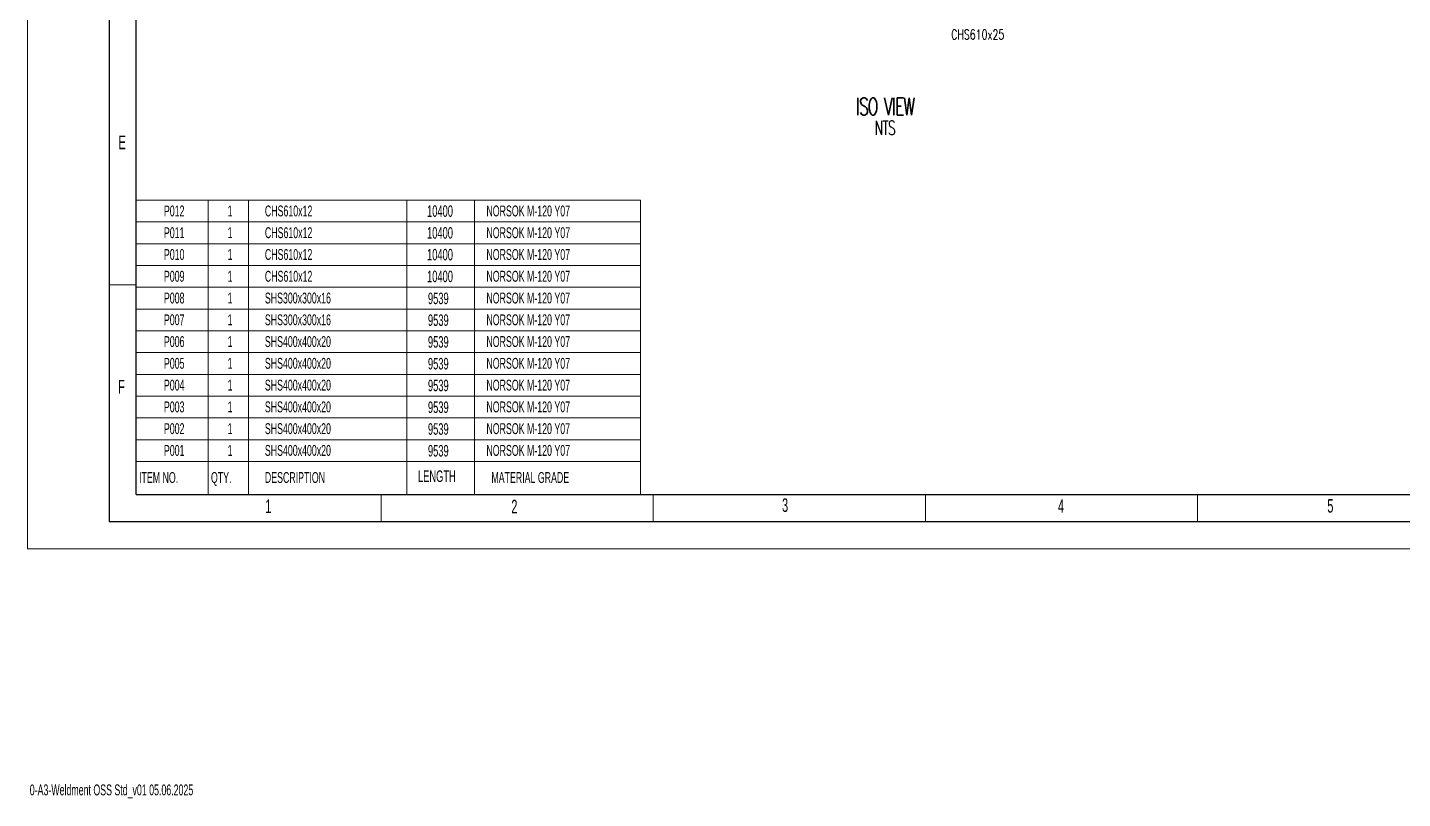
# Model space of a CAD drawing. Header units: millimetres. Extents: x 175738 to 196759, y -70231 to 13866.
# Drawn here: x 175759 to 188393, y -3416 to 3668 of the extents above; entities that cross this region are included whole.
import ezdxf

# ---------------------------------------------------------------- set-up
doc = ezdxf.new("R2010")
doc.units = ezdxf.units.MM
doc.layers.get('Defpoints').update_dxf_attribs({"color": 163, "lineweight": 0})
doc.layers.add('01-LIN-025-A', color=2, linetype='Continuous', lineweight=25)
doc.layers.add('34-TXT-018', color=1, linetype='Continuous', lineweight=13)
doc.layers.add('BORDER', color=7, linetype='Continuous')
doc.styles.add('MtXpl_Simplex_IV50', font='simplex_IV50.ttf')
doc.styles.add('NEW', font='romans.shx', dxfattribs={"width": 0.7})
doc.styles.add('SLDTEXTSTYLE0', font='TXT', dxfattribs={"width": 0.605})

msp = doc.modelspace()

# ---------------------------------------------------------------- linework, layer by layer
at = {"color": 0, "linetype": 'Continuous', "lineweight": 13}
for p, q in [((176758.75, 2080.77), (176758.75, 1880.77)), ((176758.75, 2080.77), (177419.3, 2080.77)), ((177419.3, 2080.77), (177419.3, 1880.77)), ((177419.3, 2080.77), (177789.86, 2080.77)), ((177789.86, 2080.77), (177789.86, 1880.77)), ((177789.86, 2080.77), (179243.05, 2080.77)), ((179243.05, 2080.77), (179243.05, 1880.77)), ((179243.05, 2080.77), (179865.33, 2080.77)), ((179865.33, 2080.77), (179865.33, 1880.77)), ((179865.33, 2080.77), (181390.87, 2080.77)), ((181390.87, 2080.77), (181390.87, 1880.77)), ((176758.75, 1880.77), (176758.75, 1680.77)), ((176758.75, 1880.77), (177419.3, 1880.77)), ((177419.3, 1880.77), (177419.3, 1680.77)), ((177419.3, 1880.77), (177789.86, 1880.77)), ((177789.86, 1880.77), (177789.86, 1680.77)), ((177789.86, 1880.77), (179243.05, 1880.77)), ((179243.05, 1880.77), (179243.05, 1680.77)), ((179243.05, 1880.77), (179865.33, 1880.77)), ((179865.33, 1880.77), (179865.33, 1680.77)), ((179865.33, 1880.77), (181390.87, 1880.77)), ((181390.87, 1880.77), (181390.87, 1680.77)), ((176758.75, 1680.77), (176758.75, 1480.77)), ((176758.75, 1680.77), (177419.3, 1680.77)), ((177419.3, 1680.77), (177419.3, 1480.77)), ((177419.3, 1680.77), (177789.86, 1680.77)), ((177789.86, 1680.77), (177789.86, 1480.77)), ((177789.86, 1680.77), (179243.05, 1680.77)), ((179243.05, 1680.77), (179243.05, 1480.77)), ((179243.05, 1680.77), (179865.33, 1680.77)), ((179865.33, 1680.77), (179865.33, 1480.77)), ((179865.33, 1680.77), (181390.87, 1680.77)), ((181390.87, 1680.77), (181390.87, 1480.77)), ((176758.75, 1480.77), (176758.75, 1280.77)), ((176758.75, 1480.77), (177419.3, 1480.77)), ((177419.3, 1480.77), (177419.3, 1280.77)), ((177419.3, 1480.77), (177789.86, 1480.77)), ((177789.86, 1480.77), (177789.86, 1280.77)), ((177789.86, 1480.77), (179243.05, 1480.77)), ((179243.05, 1480.77), (179243.05, 1280.77)), ((179243.05, 1480.77), (179865.33, 1480.77)), ((179865.33, 1480.77), (179865.33, 1280.77)), ((179865.33, 1480.77), (181390.87, 1480.77)), ((181390.87, 1480.77), (181390.87, 1280.77)), ((176758.75, 1280.77), (176758.75, 1080.77)), ((176758.75, 1280.77), (177419.3, 1280.77)), ((177419.3, 1280.77), (177419.3, 1080.77)), ((177419.3, 1280.77), (177789.86, 1280.77)), ((177789.86, 1280.77), (177789.86, 1080.77)), ((177789.86, 1280.77), (179243.05, 1280.77)), ((179243.05, 1280.77), (179243.05, 1080.77)), ((179243.05, 1280.77), (179865.33, 1280.77)), ((179865.33, 1280.77), (179865.33, 1080.77)), ((179865.33, 1280.77), (181390.87, 1280.77)), ((181390.87, 1280.77), (181390.87, 1080.77)), ((176758.75, 1080.77), (176758.75, 880.77)), ((176758.75, 1080.77), (177419.3, 1080.77)), ((177419.3, 1080.77), (177419.3, 880.77)), ((177419.3, 1080.77), (177789.86, 1080.77)), ((177789.86, 1080.77), (177789.86, 880.77)), ((177789.86, 1080.77), (179243.05, 1080.77)), ((179243.05, 1080.77), (179243.05, 880.77)), ((179243.05, 1080.77), (179865.33, 1080.77)), ((179865.33, 1080.77), (179865.33, 880.77)), ((179865.33, 1080.77), (181390.87, 1080.77)), ((181390.87, 1080.77), (181390.87, 880.77)), ((176758.75, 880.77), (176758.75, 680.77)), ((176758.75, 880.77), (177419.3, 880.77)), ((177419.3, 880.77), (177419.3, 680.77)), ((177419.3, 880.77), (177789.86, 880.77)), ((177789.86, 880.77), (177789.86, 680.77)), ((177789.86, 880.77), (179243.05, 880.77)), ((179243.05, 880.77), (179243.05, 680.77)), ((179243.05, 880.77), (179865.33, 880.77)), ((179865.33, 880.77), (179865.33, 680.77)), ((179865.33, 880.77), (181390.87, 880.77)), ((181390.87, 880.77), (181390.87, 680.77)), ((176758.75, 680.77), (176758.75, 480.77)), ((176758.75, 680.77), (177419.3, 680.77)), ((177419.3, 680.77), (177419.3, 480.77)), ((177419.3, 680.77), (177789.86, 680.77)), ((177789.86, 680.77), (177789.86, 480.77)), ((177789.86, 680.77), (179243.05, 680.77)), ((179243.05, 680.77), (179243.05, 480.77)), ((179243.05, 680.77), (179865.33, 680.77)), ((179865.33, 680.77), (179865.33, 480.77)), ((179865.33, 680.77), (181390.87, 680.77)), ((181390.87, 680.77), (181390.87, 480.77)), ((176758.75, 480.77), (176758.75, 280.77)), ((176758.75, 480.77), (177419.3, 480.77)), ((177419.3, 480.77), (177419.3, 280.77)), ((177419.3, 480.77), (177789.86, 480.77)), ((177789.86, 480.77), (177789.86, 280.77)), ((177789.86, 480.77), (179243.05, 480.77)), ((179243.05, 480.77), (179243.05, 280.77)), ((179243.05, 480.77), (179865.33, 480.77)), ((179865.33, 480.77), (179865.33, 280.77)), ((179865.33, 480.77), (181390.87, 480.77)), ((181390.87, 480.77), (181390.87, 280.77)), ((176758.75, 280.77), (176758.75, 80.77)), ((176758.75, 280.77), (177419.3, 280.77)), ((177419.3, 280.77), (177419.3, 80.77)), ((177419.3, 280.77), (177789.86, 280.77)), ((177789.86, 280.77), (177789.86, 80.77)), ((177789.86, 280.77), (179243.05, 280.77)), ((179243.05, 280.77), (179243.05, 80.77)), ((179243.05, 280.77), (179865.33, 280.77)), ((179865.33, 280.77), (179865.33, 80.77)), ((179865.33, 280.77), (181390.87, 280.77)), ((181390.87, 280.77), (181390.87, 80.77)), ((176758.75, 80.77), (176758.75, -119.23)), ((176758.75, 80.77), (177419.3, 80.77)), ((177419.3, 80.77), (177419.3, -119.23)), ((177419.3, 80.77), (177789.86, 80.77)), ((177789.86, 80.77), (177789.86, -119.23)), ((177789.86, 80.77), (179243.05, 80.77)), ((179243.05, 80.77), (179243.05, -119.23)), ((179243.05, 80.77), (179865.33, 80.77)), ((179865.33, 80.77), (179865.33, -119.23)), ((179865.33, 80.77), (181390.87, 80.77)), ((181390.87, 80.77), (181390.87, -119.23)), ((176758.75, -119.23), (176758.75, -319.23)), ((176758.75, -119.23), (177419.3, -119.23)), ((177419.3, -119.23), (177419.3, -319.23)), ((177419.3, -119.23), (177789.86, -119.23)), ((177789.86, -119.23), (177789.86, -319.23)), ((177789.86, -119.23), (179243.05, -119.23)), ((179243.05, -119.23), (179243.05, -319.23)), ((179243.05, -119.23), (179865.33, -119.23)), ((179865.33, -119.23), (179865.33, -319.23)), ((179865.33, -119.23), (181390.87, -119.23)), ((181390.87, -119.23), (181390.87, -319.23)), ((176758.75, -319.23), (176758.75, -622.23)), ((176758.75, -319.23), (177419.3, -319.23)), ((177419.3, -319.23), (177419.3, -622.23)), ((177419.3, -319.23), (177789.86, -319.23)), ((177789.86, -319.23), (177789.86, -622.23)), ((177789.86, -319.23), (179243.05, -319.23)), ((179243.05, -319.23), (179243.05, -622.23)), ((179243.05, -319.23), (179865.33, -319.23)), ((179865.33, -319.23), (179865.33, -622.23)), ((179865.33, -319.23), (181390.87, -319.23)), ((181390.87, -319.23), (181390.87, -622.23)), ((176758.75, -622.23), (177419.3, -622.23)), ((177419.3, -622.23), (177789.86, -622.23)), ((177789.86, -622.23), (179243.05, -622.23)), ((179243.05, -622.23), (179865.33, -622.23)), ((179865.33, -622.23), (181390.87, -622.23))]:
    msp.add_line(p, q, dxfattribs=at)
at = {"layer": 'BORDER'}
for p, q in [((176508.75, 13477.77), (176508.75, -872.23)), ((176508.75, -872.23), (196515.91, -872.23))]:
    msp.add_line(p, q, dxfattribs=at)
at = {"layer": 'BORDER', "lineweight": 25}
for q in [(176758.75, 13227.77), (196258.75, -622.23)]:
    msp.add_line((176758.75, -622.23), q, dxfattribs=at)
at = {"layer": 'BORDER', "lineweight": 18}
msp.add_line((176758.75, 1302.77), (176508.75, 1302.77), dxfattribs=at)
at = {"layer": 'BORDER', "color": 7, "linetype": 'Continuous', "lineweight": 18}
for p, q in [((179008.75, -622.23), (179008.75, -872.23)), ((181508.75, -622.23), (181508.75, -872.23)), ((184008.75, -622.23), (184008.75, -872.23)), ((186508.75, -622.23), (186508.75, -872.23))]:
    msp.add_line(p, q, dxfattribs=at)
at = {"layer": 'Defpoints', "linetype": 'Continuous'}
for q in [(175758.75, 13727.77), (196758.75, -1122.23)]:
    msp.add_line((175758.75, -1122.23), q, dxfattribs=at)

# ---------------------------------------------------------------- texts
at = {"color": 0, "linetype": 'Continuous', "lineweight": 13, "attachment_point": 1, "style": 'SLDTEXTSTYLE0'}
for s, insert, char_height in [('{\\Ftxt|c238;P012}', (177012.23, 2032.08), 100), ('{\\Ftxt|c238;1}', (177597.7, 2032.08), 100), ('{\\Ftxt|c238;C}HS{\\Ftxt|c238;61}0x1{\\Ftxt|c238;2}', (177939.86, 2032.08), 100), ('{\\Ftxt|c238;10400}', (179430.12, 2033.63), 105.8333), ('NORSOK M-120 Y07', (179975.4, 2032.08), 100), ('{\\Ftxt|c238;P011}', (177012.23, 1832.08), 100), ('{\\Ftxt|c238;1}', (177597.7, 1832.08), 100), ('{\\Ftxt|c238;C}HS{\\Ftxt|c238;61}0x1{\\Ftxt|c238;2}', (177939.86, 1832.08), 100), ('{\\Ftxt|c238;10400}', (179430.12, 1833.63), 105.8333), ('NORSOK M-120 Y07', (179975.4, 1832.08), 100), ('{\\Ftxt|c238;P010}', (177012.23, 1632.08), 100), ('{\\Ftxt|c238;1}', (177597.7, 1632.08), 100), ('{\\Ftxt|c238;C}HS{\\Ftxt|c238;61}0x1{\\Ftxt|c238;2}', (177939.86, 1632.08), 100), ('{\\Ftxt|c238;10400}', (179430.12, 1633.63), 105.8333), ('NORSOK M-120 Y07', (179975.4, 1632.08), 100), ('{\\Ftxt|c238;P009}', (177012.23, 1432.08), 100), ('{\\Ftxt|c238;1}', (177597.7, 1432.08), 100), ('{\\Ftxt|c238;C}HS{\\Ftxt|c238;61}0x1{\\Ftxt|c238;2}', (177939.86, 1432.08), 100), ('{\\Ftxt|c238;10400}', (179430.12, 1433.63), 105.8333), ('NORSOK M-120 Y07', (179975.4, 1432.08), 100), ('{\\Ftxt|c238;P008}', (177012.23, 1232.08), 100), ('{\\Ftxt|c238;1}', (177597.7, 1232.08), 100), ('SHS{\\Ftxt|c238;3}00x{\\Ftxt|c238;3}00x16', (177939.86, 1232.08), 100), ('{\\Ftxt|c238;9539}', (179438.29, 1231.81), 105.8333), ('NORSOK M-120 Y07', (179975.4, 1232.08), 100), ('{\\Ftxt|c238;P007}', (177012.23, 1032.08), 100), ('{\\Ftxt|c238;1}', (177597.7, 1032.08), 100), ('SHS{\\Ftxt|c238;3}00x{\\Ftxt|c238;3}00x16', (177939.86, 1032.08), 100), ('{\\Ftxt|c238;9539}', (179438.29, 1031.81), 105.8333), ('NORSOK M-120 Y07', (179975.4, 1032.08), 100), ('{\\Ftxt|c238;P006}', (177012.23, 832.08), 100), ('{\\Ftxt|c238;1}', (177597.7, 832.08), 100), ('SHS400x400x{\\Ftxt|c238;20}', (177939.86, 832.08), 100), ('{\\Ftxt|c238;9539}', (179438.29, 831.81), 105.8333), ('NORSOK M-120 Y07', (179975.4, 832.08), 100), ('{\\Ftxt|c238;P005}', (177012.23, 632.08), 100), ('{\\Ftxt|c238;1}', (177597.7, 632.08), 100), ('SHS400x400x{\\Ftxt|c238;20}', (177939.86, 632.08), 100), ('{\\Ftxt|c238;9539}', (179438.29, 631.81), 105.8333), ('NORSOK M-120 Y07', (179975.4, 632.08), 100), ('{\\Ftxt|c238;P004}', (177012.23, 432.08), 100), ('{\\Ftxt|c238;1}', (177597.7, 432.08), 100), ('SHS400x400x{\\Ftxt|c238;20}', (177939.86, 432.08), 100), ('{\\Ftxt|c238;9539}', (179438.29, 431.81), 105.8333), ('NORSOK M-120 Y07', (179975.4, 432.08), 100), ('{\\Ftxt|c238;P003}', (177012.23, 232.08), 100), ('{\\Ftxt|c238;1}', (177597.7, 232.08), 100), ('SHS400x400x{\\Ftxt|c238;20}', (177939.86, 232.08), 100), ('{\\Ftxt|c238;9539}', (179438.29, 231.81), 105.8333), ('NORSOK M-120 Y07', (179975.4, 232.08), 100), ('{\\Ftxt|c238;P002}', (177012.23, 32.08), 100), ('{\\Ftxt|c238;1}', (177597.7, 32.08), 100), ('SHS400x400x{\\Ftxt|c238;20}', (177939.86, 32.08), 100), ('{\\Ftxt|c238;9539}', (179438.29, 31.81), 105.8333), ('NORSOK M-120 Y07', (179975.4, 32.08), 100), ('{\\Ftxt|c238;P001}', (177012.23, -167.92), 100), ('{\\Ftxt|c238;1}', (177597.7, -167.92), 100), ('SHS400x400x{\\Ftxt|c238;20}', (177939.86, -167.92), 100), ('{\\Ftxt|c238;9539}', (179438.29, -168.19), 105.8333), ('NORSOK M-120 Y07', (179975.4, -167.92), 100), ('ITEM NO.', (176783.75, -416.82), 100), ('QTY.', (177444.3, -416.82), 100), ('DESCRIPTION', (177939.86, -416.82), 100), ('LENGTH', (179346.8, -401.94), 105.833), ('MATERIAL GRADE', (180021.23, -416.82), 100)]:
    msp.add_mtext(s, dxfattribs=dict(at, insert=insert, char_height=char_height))
at = {"layer": '01-LIN-025-A', "insert": (183636.15, 2851.25), "char_height": 157.5935, "attachment_point": 5, "line_spacing_factor": 0.8, "style": 'MtXpl_Simplex_IV50'}
msp.add_mtext_dynamic_manual_height_columns('{\\Fromans|c238;\\W0.65;\\T0.9;ISO VIEW\\P\\H0.81891x;\\C4;NTS}', width=1163.7663, gutter_width=6.25, heights=[0], dxfattribs=at)
at = {"layer": '34-TXT-018', "style": 'NEW', "width": 0.7}
msp.add_text('CHS610x25', height=90.339, dxfattribs=at).set_placement((184246.41, 3558.09))
at = {"layer": 'BORDER', "char_height": 125, "attachment_point": 1, "style": 'SLDTEXTSTYLE0'}
for s, insert in [('E', (176595.19, 2674.5)), ('F', (176591.54, 429.7)), ('1', (177943.57, -668.61)), ('2', (180204.39, -671.74)), ('3', (182691.87, -658.46)), ('4', (185227.06, -666.32)), ('5', (187702, -664.71))]:
    msp.add_mtext(s, dxfattribs=dict(at, insert=insert))
at = {"layer": 'BORDER', "color": 1, "insert": (175779.66, -3287.05), "char_height": 100, "attachment_point": 1, "style": 'SLDTEXTSTYLE0'}
msp.add_mtext('0-A3-Weldment OSS Std_v01 05.06.2025', dxfattribs=at)

doc.saveas('drawing.dxf')
